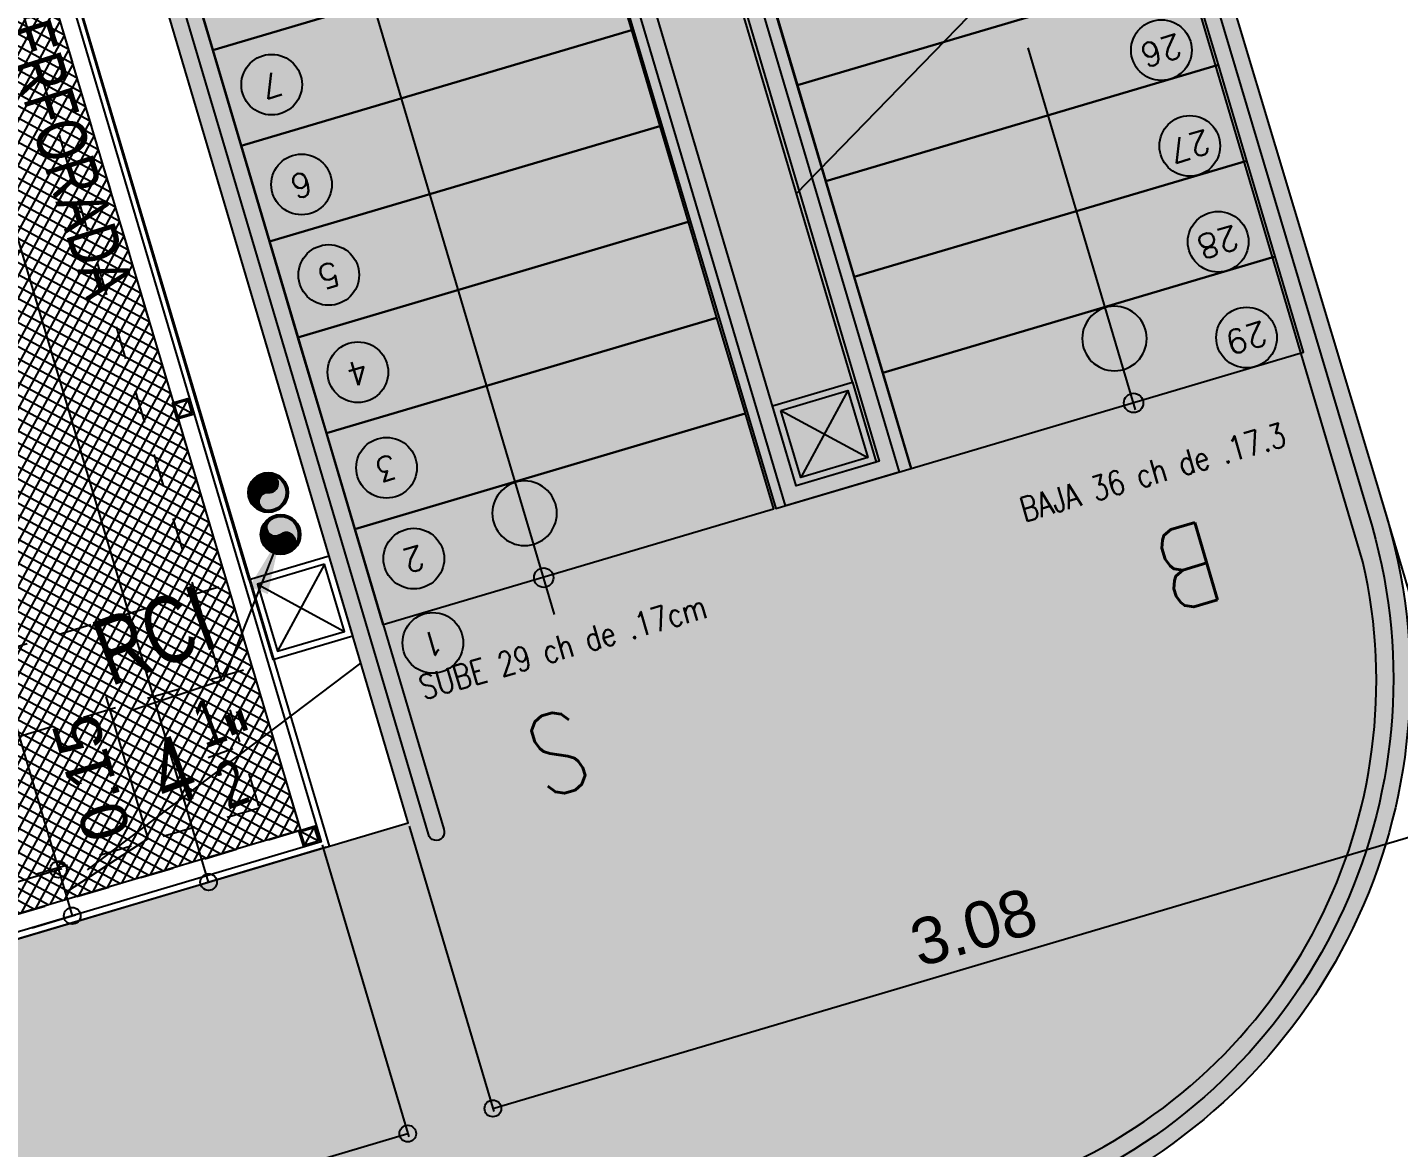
# Model space of a CAD drawing. Header units: millimetres. Extents: x 837111 to 838100, y 1172930 to 1173673.
# Drawn here: x 837870.512 to 837874.627, y 1173334.206 to 1173337.569 of the extents above; entities that cross this region are included whole.
import ezdxf
from ezdxf.enums import TextEntityAlignment as Align

# ---------------------------------------------------------------- set-up
doc = ezdxf.new("R2010")
doc.units = ezdxf.units.MM
doc.linetypes.add('HIDDEN2', pattern=[0.1875, 0.125, -0.0625])
for name, color, linetype in [('.', 255, 'Continuous'), ('1MURO', 5, 'Continuous'), ('A-Linea-1', 1, 'Continuous'), ('A-Linea-4', 4, 'Continuous'), ('DETALLES', 3, 'Continuous'), ('hatch ciruclación', 41, 'Continuous'), ('INT-MUEBLES', 251, 'Continuous'), ('INT_COTAS 100', 2, 'Continuous'), ('OLD-ANT-PLANTAS PROPUESTAS$0$A-BORDE DE LOSA PERFIL IPE', 2, 'Continuous'), ('OLD-ANT-PLANTAS PROPUESTAS$0$A-FONDO_253', 253, 'Continuous'), ('OLD-ANT-PLANTAS PROPUESTAS$0$KCIG-AP-DW-XR-PUNTOS FIJOS$0$A-ANOTAC-SIMBOLO', 9, 'Continuous'), ('OLD-ANT-PLANTAS PROPUESTAS$0$KCIG-AP-DW-XR-PUNTOS FIJOS$0$A-ESCALERA', 3, 'Continuous'), ('OLD-ANT-PLANTAS PROPUESTAS$0$KCIG-AP-DW-XR-PUNTOS FIJOS$0$A-PASAMANOS', 1, 'Continuous'), ('OLD-ANT-PLANTAS PROPUESTAS$0$KCIG-AP-DW-XR-VENTANERIA$0$A-A BORDILLO', 1, 'Continuous')]:
    doc.layers.add(name, color=color, linetype=linetype)
doc.styles.add('ARIAL', font='arial.ttf')
doc.styles.add('OLD-ANT-PLANTAS PROPUESTAS$0$KCIG-AP-DW-XR-PUNTOS FIJOS$0$jb', font='swisscl.ttf')
doc.styles.add('OLD-ANT-PLANTAS PROPUESTAS$0$KCIG-AP-DW-XR-PUNTOS FIJOS$0$ROMANS', font='romans')
doc.styles.add('OLD-ANT-PLANTAS PROPUESTAS$0$KCIG-AP-DW-XR-PUNTOS FIJOS$0$TEXT', font='romans.shx', dxfattribs={"width": 0.8})
doc.styles.get("Standard").update_dxf_attribs({"font": 'arial.ttf'})
doc.dimstyles.new('Cotas100', dxfattribs={"dimtxt": 0.14, "dimasz": 0.1, "dimexe": 0.01, "dimexo": 0.01, "dimgap": 0.04, "dimtad": 1, "dimzin": 1, "dimdsep": 46, "dimtxsty": 'ARIAL', "dimblk": 'SMALL', "dimcen": 0.3, "dimclrd": 2, "dimclre": 2, "dimclrt": 1, "dimazin": 2, "dimtfac": 1, "dimtofl": 0, "dimtmove": 0, "dimatfit": 3, "dimldrblk": 'OBLIQUE', "dimfxl": 1, "dimtolj": 1, "dimlwd": -1, "dimlwe": -1, "dimarcsym": 0})
doc.dimstyles.get("Standard").update_dxf_attribs({"dimtxt": 0.18, "dimasz": 0.18, "dimexe": 0.18, "dimexo": 0.0625, "dimgap": 0.09, "dimtad": 0, "dimtih": 1, "dimtoh": 1, "dimdec": 4, "dimzin": 0, "dimdsep": 46, "dimtxsty": 'Standard', "dimcen": 0.09, "dimadec": 0, "dimazin": 0, "dimtfac": 1, "dimtdec": 4, "dimtofl": 0, "dimtmove": 0, "dimatfit": 3, "dimfxl": 1, "dimtolj": 1, "dimtzin": 0, "dimarcsym": 0})
pattern_1 = [(46.37299046637481, (-3.452316163573414, -24.77665792603511), (-0.001938762513749912, 0.001848002126023638), [])]

# ---------------------------------------------------------------- blocks, each defined once
blk = doc.blocks.new('OLD-ANT-PLANTAS PROPUESTAS$0$KCIG-AP-DW-XR-PUNTOS FIJOS$0$NUM-ESCALERA')
blk.add_circle((0, 0), 0.1265625)
at = {"style": 'OLD-ANT-PLANTAS PROPUESTAS$0$KCIG-AP-DW-XR-PUNTOS FIJOS$0$ROMANS'}
blk.add_attdef('NO', text='', height=0.1, rotation=359.9999999999984, dxfattribs=at).set_placement((-0.0008782472637847, -0.00233610982729), align=Align.MIDDLE)
blk = doc.blocks.new('*U675')
blk.add_circle((-0.1611676097918809, -4.465499484503932), 0.8)
at = {"style": 'OLD-ANT-PLANTAS PROPUESTAS$0$KCIG-AP-DW-XR-PUNTOS FIJOS$0$TEXT', "width": 0.8}
for tag, p in [('@', (-0.0127475973665375, 1.745678303350875)), ('ESCALERA', (-0.0568738768712176, -1.471571780943008))]:
    blk.add_attdef(tag, text='', height=1.999999999999999, rotation=177.9329932837739, dxfattribs=at).set_placement(p, align=Align.MIDDLE_CENTER)
blk = doc.blocks.new('*U676')
blk.add_circle((-4.316149674064662, -1.156508813465089), 0.8)
at = {"style": 'OLD-ANT-PLANTAS PROPUESTAS$0$KCIG-AP-DW-XR-PUNTOS FIJOS$0$TEXT', "width": 0.8}
for tag, p in [('ESCALERA', (-1.423458871649176, -0.377522164993516)), ('@', (1.665061140807801, 0.5245251542113429))]:
    blk.add_attdef(tag, text='', height=1.999999999999999, rotation=104.9999999242949, dxfattribs=at).set_placement(p, align=Align.MIDDLE_CENTER)
blk = doc.blocks.new('*U85')
blk.add_lwpolyline([(0, -2.599876691268184), (0, 1), (0.1966895653345091, 1.091272574015917), (-0.1966895653345091, 1.091272574015917), (0, 1.182545148031833), (0, 2.421180562916075)])
blk = doc.blocks.new('_Small')
at = {"color": 0, "linetype": 'ByBlock', "lineweight": -2}
blk.add_circle((0, 0), 0.25, dxfattribs=at)
blk = doc.blocks.new('*D575')
at = {"layer": 'Defpoints', "color": 0, "transparency": 16777216}
for p in [(-0.9699551360681653, -0.662142897490412), (-0.9846201287582519, -0.810700778500177, 8.820422622646684e-05), (-0.8564508418033787, -0.8553942971648896)]:
    blk.add_point(p, dxfattribs=at)
at = {"layer": 'INT_COTAS 100', "color": 2, "transparency": 16777216}
for p, q in [((-0.5358859163189299, -0.7999702253664285), (-0.3894606880140775, -0.3800610827270292)), ((-0.9605127517519805, -0.665435522343848), (-0.7992315843213309, -0.7216753832191471)), ((-0.8086739686375157, -0.7183827583657111), (-0.8564508418033787, -0.8553942971648897)), ((-0.975177744442067, -0.8139934033536133), (-0.8470084574871939, -0.8586869220183257)), ((-0.8325624052204472, -0.7868885277653004), (-0.5358859163189299, -0.7999702253664285))]:
    blk.add_line(p, q, dxfattribs=at)
for p, xscale, yscale, zscale, rotation in [((-0.8086739686375157, -0.7183827583657111), 0.1, 0.1, 0.1, 70.77598252318892), ((-0.8564508418033787, -0.8553942971648897), 0.09999999999999999, 0.09999999999999999, 0.09999999999999999, 250.775982523189)]:
    blk.add_blockref('_Small', p, dxfattribs=dict(at, xscale=xscale, yscale=yscale, zscale=zscale, rotation=rotation))
at = {"layer": 'INT_COTAS 100', "color": 1, "transparency": 16777216, "insert": (-0.5679372086326768, -0.5533094003088666), "char_height": 0.14, "attachment_point": 5, "rotation": 70.77598252318892, "style": 'ARIAL'}
blk.add_mtext('\\A1;0.15', dxfattribs=at)
blk = doc.blocks.new('_Oblique')
at = {"color": 0, "linetype": 'ByBlock', "lineweight": -2}
blk.add_line((-0.5, -0.5), (0.5, 0.5), dxfattribs=at)
blk = doc.blocks.new('*D578')
at = {"layer": 'Defpoints', "color": 0, "transparency": 16777216}
for p in [(-0.228944313712418, 1.461194257426542), (-0.6250219121575356, 0.3253473942168058), (-0.4642654569777523, 0.2692905041400095)]:
    blk.add_point(p, dxfattribs=at)
at = {"layer": 'INT_COTAS 100', "color": 2, "transparency": 16777216}
for p, q in [((-0.2195019293962332, 1.457901632573105), (-0.05874540736895267, 1.401844719186124)), ((-0.06818779168513761, 1.40513734403956), (-0.4642654569777522, 0.2692905041400095)), ((-0.6155795278413506, 0.3220547693633696), (-0.4548230726615673, 0.2659978792865734))]:
    blk.add_line(p, q, dxfattribs=at)
for p, xscale, yscale, zscale, rotation in [((-0.06818779168513761, 1.40513734403956), 0.1, 0.1, 0.1, 70.77598252318892), ((-0.4642654569777522, 0.2692905041400095), 0.09999999999999999, 0.09999999999999999, 0.09999999999999999, 250.775982523189)]:
    blk.add_blockref('_Small', p, dxfattribs=dict(at, xscale=xscale, yscale=yscale, zscale=zscale, rotation=rotation))
at = {"layer": 'INT_COTAS 100', "color": 1, "transparency": 16777216, "insert": (-0.3714905307976184, 0.873920177827647), "char_height": 0.14, "attachment_point": 5, "rotation": 70.77598252318892, "style": 'ARIAL'}
blk.add_mtext('\\A1;1.20', dxfattribs=at)
blk = doc.blocks.new('*D579')
at = {"layer": 'Defpoints', "color": 0, "transparency": 16777216}
for p in [(-0.6250219121575356, 0.3253473942168058), (-0.9699551360681653, -0.662142897490412), (-0.808673968617478, -0.7183827583726985)]:
    blk.add_point(p, dxfattribs=at)
at = {"layer": 'INT_COTAS 100', "color": 2, "transparency": 16777216}
for p, q in [((-0.6155795278413506, 0.3220547693633696), (-0.4548230724202075, 0.2659978792024096)), ((-0.4642654567363924, 0.2692905040558456), (-0.808673968617478, -0.7183827583726985)), ((-0.9605127517519805, -0.665435522343848), (-0.799231584301293, -0.7216753832261346))]:
    blk.add_line(p, q, dxfattribs=at)
for p, xscale, yscale, zscale, rotation in [((-0.4642654567363924, 0.2692905040558456), 0.1, 0.1, 0.1, 70.77598252318892), ((-0.808673968617478, -0.7183827583726985), 0.09999999999999999, 0.09999999999999999, 0.09999999999999999, 250.775982523189)]:
    blk.add_blockref('_Small', p, dxfattribs=dict(at, xscale=xscale, yscale=yscale, zscale=zscale, rotation=rotation))
at = {"layer": 'INT_COTAS 100', "color": 1, "transparency": 16777216, "insert": (-0.7417336191431084, -0.1878398734205641), "char_height": 0.14, "attachment_point": 5, "rotation": 70.77598252318892, "style": 'ARIAL'}
blk.add_mtext('\\A1;1.05', dxfattribs=at)
blk = doc.blocks.new('*D581')
at = {"layer": 'Defpoints', "color": 0, "transparency": 16777216}
for p in [(-2.889609417645261, -0.09171290777157992, 5.035571787776095e-06), (-0.1201980886980891, -1.111321149219293, 8.820422622646684e-05), (-0.4211063749014641, -1.974247175939806)]:
    blk.add_point(p, dxfattribs=at)
at = {"layer": 'INT_COTAS 100', "color": 2, "transparency": 16777216}
for p, q in [((-2.892902042498697, -0.1011552920877649), (-3.210566506347786, -1.012133640601323)), ((-3.207273881494349, -1.002691256285139), (-0.4211063749014641, -1.974247175939806)), ((-0.1234907135515252, -1.120763533535478), (-0.4243989997549001, -1.983689560255991))]:
    blk.add_line(p, q, dxfattribs=at)
at = {"layer": 'INT_COTAS 100', "color": 2, "transparency": 16777216, "xscale": 0.1, "yscale": 0.1, "zscale": 0.1}
for p, rotation in [((-3.207273881494349, -1.002691256285139), 160.7759825231889), ((-0.4211063749014641, -1.974247175939806), 340.7759825231889)]:
    blk.add_blockref('_Small', p, dxfattribs=dict(at, rotation=rotation))
at = {"layer": 'INT_COTAS 100', "color": 1, "transparency": 16777216, "insert": (-1.777483874460045, -1.383205309646299), "char_height": 0.14, "attachment_point": 5, "rotation": 340.77598252318893, "style": 'ARIAL'}
blk.add_mtext('\\A1;2.95', dxfattribs=at)
blk = doc.blocks.new('*D582')
at = {"layer": 'Defpoints', "color": 0, "transparency": 16777216}
for p in [(0.1247257189825177, -1.217716226237826), (3.070816589519382, -2.10954072891036), (2.734308615318183, -3.074557321843096)]:
    blk.add_point(p, dxfattribs=at)
at = {"layer": 'INT_COTAS 100', "color": 2, "transparency": 16777216}
for p, q in [((0.1214330941290816, -1.227158610554011), (-0.172948302652133, -2.071367230628891)), ((-0.169655677798697, -2.061924846312706), (2.734308615318183, -3.074557321843096)), ((3.067523964665946, -2.118983113226546), (2.731015990464747, -3.083999706159281))]:
    blk.add_line(p, q, dxfattribs=at)
at = {"layer": 'INT_COTAS 100', "color": 2, "transparency": 16777216, "xscale": 0.1, "yscale": 0.1, "zscale": 0.1}
for p, rotation in [((-0.169655677798697, -2.061924846312706), 160.7759825231889), ((2.734308615318183, -3.074557321843096), 340.7759825231889)]:
    blk.add_blockref('_Small', p, dxfattribs=dict(at, rotation=rotation))
at = {"layer": 'INT_COTAS 100', "color": 1, "transparency": 16777216, "insert": (1.319048444444382, -2.462932091192755), "char_height": 0.14, "attachment_point": 5, "rotation": 340.77598252318893, "style": 'ARIAL'}
blk.add_mtext('\\A1;3.08', dxfattribs=at)
blk = doc.blocks.new('*D542')
at = {"layer": 'Defpoints', "color": 0, "transparency": 16777216}
for p in [(1.328495684277981, 4.131275566020727), (1.685694332467393, 4.006717921758537, 8.820422622646684e-05), (-0.1078811977058649, -1.136782751767896, 8.820422622646684e-05)]:
    blk.add_point(p, dxfattribs=at)
at = {"layer": 'INT_COTAS 100', "color": 2, "transparency": 16777216}
for p, q in [((-0.4650787784637077, -1.012225479726493), (1.328495684277981, 4.131275566020726)), ((1.676251948151207, 4.010010546611973), (1.319053299961796, 4.134568190874162)), ((-0.1173235820220499, -1.13349012691446), (-0.4745211627798925, -1.008932854873057))]:
    blk.add_line(p, q, dxfattribs=at)
at = {"layer": 'INT_COTAS 100', "color": 2, "transparency": 16777216, "xscale": 0.1, "yscale": 0.1, "zscale": 0.1}
for p, rotation in [((1.328495684277981, 4.131275566020726), 70.77598252318892), ((-0.4650787784637077, -1.012225479726493), 250.775982523189)]:
    blk.add_blockref('_Small', p, dxfattribs=dict(at, rotation=rotation))
at = {"layer": 'INT_COTAS 100', "color": 1, "transparency": 16777216, "insert": (0.3267150649547964, 1.596136965204321), "char_height": 0.14, "attachment_point": 5, "rotation": 70.77598252318892, "style": 'ARIAL'}
blk.add_mtext('\\A1;5.45', dxfattribs=at)
blk = doc.blocks.new('escalera emergencia p1')
at = {"layer": '.'}
h = blk.add_hatch(color=256, dxfattribs=at)
h.dxf.hatch_style = 1
edge = h.paths.add_edge_path()
edge.add_line((0.1540210538078099, -1.280808035924565), (1.83357789104201, 3.535768091870063))
edge.add_arc((3.239156493917108, 3.057414920651354), 1.48474676796525, -19.151111843441186, 161.2052902477963, ccw=False)
edge.add_line((4.64173237932846, 2.570327813271433), (2.992200512078492, -2.184146730873024))
edge.add_arc((1.420054065762088, -1.616545943950769), 1.671470939783262, -102.85142786117638, -19.851385333506528, ccw=False)
edge.add_line((1.048279334791005, -3.246146708668675), (-2.844993552096653, -2.480745400257983))
edge.add_line((-2.844993552193046, -2.480745400243904), (-2.842668274754172, -2.430675694812371))
edge.add_line((-2.842668274883181, -2.430675694835372), (1.075170500160937, -3.195487810505555))
edge.add_arc((1.429512333124876, -1.630206674628425), 1.604887276073889, 257.2446072604753, 337.1126199083404)
edge.add_line((2.90804858552292, -2.254381105303764), (4.596011356012295, 2.586270980832799))
edge.add_arc((3.239231000654399, 3.057633840246126), 1.436327218001432, -19.1578812551001, 161.2289846699974)
edge.add_line((1.879298916086555, 3.519824929244351), (0.2001681679782179, -1.295528926060333))
edge.add_arc((0.176571364980191, -1.289808755274862), 0.02428022805488859, -201.75889304209204, -13.62638406697829, ccw=False)
h = blk.add_hatch(color=255, dxfattribs=at)
h.dxf.hatch_style = 1
h.paths.add_polyline_path([(1.661041936604306, -1.075889139843639), (2.913275058148429, 2.515199002285954), (3.158193949377164, 2.429794449766632), (1.905960829462856, -1.161293692246545)])
h = blk.add_hatch(color=256, dxfattribs=at)
h.dxf.hatch_style = 1
h.paths.add_polyline_path([(0.4115764952730387, -0.2022510599344969, 1), (0.3141614540945739, -0.1321774574462324, 1)])
h.paths.add_polyline_path([(0.4075175351463258, -0.1993313265265897, 1), (0.3182204142212868, -0.1350971908541396, 1)], flags=16)
h = blk.add_hatch(color=256, dxfattribs=at)
h.dxf.hatch_style = 1
h.paths.add_polyline_path([(0.3682930460199714, -0.3263765547890216, 1), (0.2708780048415065, -0.2563029522425495, 1)])
h.paths.add_polyline_path([(0.3642340858932585, -0.3234568213229068, 1), (0.2749369647353888, -0.2592226857086644, 1)], flags=16)
h = blk.add_hatch()
h.set_pattern_fill('ANSI37', color=251, scale=0.01, angle=-35.7286130891574)
h.set_pattern_definition([(115.7759706337468, (-0.5261129699647427, -0.4505466216942295), (-0.02859091387684674, -0.01380659783171555), []), (205.7759706337468, (-0.5261129699647427, -0.4505466216942295), (0.01380659783171555, -0.02859091387684674), [])])
edge = h.paths.add_edge_path()
edge.add_line((-1.137331397272646, 4.916053541179281), (1.59192409355422, 3.964342693608447))
edge.add_line((1.591924093663692, 3.964342693623621), (-0.1506875156337362, -1.046796885329677))
edge.add_line((-0.1506875157356262, -1.046796885319054), (-2.88960941803629, -0.09171290757663564))
edge.add_arc((11.5442059780471, -2.594876657938585), 14.64926126608835, 160.4532993467041, 170.1614169072793, ccw=False)
edge.add_arc((-19.14698579604737, 11.12267856870312), 19.04914291510596, -27.56906836479267, -19.01536772105462)
at = {"layer": 'DETALLES'}
h = blk.add_hatch(color=255, dxfattribs=at)
h.dxf.hatch_style = 1
edge = h.paths.add_edge_path()
edge.add_arc((0.3634045766666532, -0.1676337704993784), 0.05356831878082026, -35.7286130891574, 324.2713869108426)
h = blk.add_hatch(dxfattribs=at)
h.set_pattern_fill('ANSI31', color=256, scale=0.000843595571351548, angle=-358.6270095336251)
h.set_pattern_definition(pattern_1)
edge = h.paths.add_edge_path()
edge.add_arc((0.3462522183544934, -0.1882052987930365), 0.02678415899545066, 50.17895175823217, 230.1789517937768)
edge.add_arc((0.3634045773651451, -0.1676337706740014), 0.05356831850522368, 50.17895103081412, 230.1789510485865, ccw=False)
edge.add_arc((0.3805569359101355, -0.1470622423803434), 0.02678415927753605, -129.82104969660378, 50.17895030339611, ccw=False)
h = blk.add_hatch(color=255, dxfattribs=at)
h.dxf.hatch_style = 1
edge = h.paths.add_edge_path()
edge.add_arc((0.3202658486552536, -0.2913442436838523), 0.05356831878082026, -35.7286130891574, 324.2713869108426)
h = blk.add_hatch(dxfattribs=at)
h.set_pattern_fill('ANSI31', color=256, scale=0.000843595571351548, angle=-358.6270095336251)
h.set_pattern_definition(pattern_1)
edge = h.paths.add_edge_path()
edge.add_arc((0.3196240761317313, -0.264567774371244), 0.02678415916453705, 91.37298962874848, 271.3729898273681, ccw=False)
edge.add_arc((0.3202658491209149, -0.2913442438584752), 0.05356831835405178, 91.3729902755209, 271.3729901252973)
edge.add_arc((0.3209076216444373, -0.3181207133457065), 0.02678415918951475, 271.3729907236736, 451.3729906218462)
at = {"layer": 'hatch ciruclación', "true_color": 0xfeeab9}
h = blk.add_hatch(color=254, dxfattribs=at)
h.dxf.hatch_style = 1
edge = h.paths.add_edge_path()
edge.add_line((-2.90187830850482, -0.163199333299417), (0.12472571911935, -1.217716226320763))
edge.add_line((0.1247257192153484, -1.217716226296034), (1.787858994949199, 3.551710530692004))
edge.add_arc((3.242405761266127, 3.054001158860046), 1.537342159166267, -19.07334312992458, 161.1103416400305, ccw=False)
edge.add_line((4.69534944719635, 2.551631215377711), (3.936172179164913, 0.3999098926012059))
edge.add_line((3.936172179179266, 0.3999098925851285), (3.0394124358236, -2.200609850033448))
edge.add_arc((1.419509124010801, -1.616084409877658), 1.722137256225804, -103.15125475152712, -19.841456841423508, ccw=False)
edge.add_line((1.027684149332345, -3.293054868467152), (-3.107527087446799, -2.460851335759267))
edge.add_arc((11.66454701544717, -2.624980164866429), 14.77298587211189, 170.40744016354, 179.3634270851193, ccw=False)
at = {"color": 252}
blk.add_line((0.1638386875856668, -0.3462889547226951), (1.284478924004361, 2.867420981172472), dxfattribs=at)
at = {"color": 255}
blk.add_line((1.979416875401512, -0.9221445497823879), (3.100053423317149, 2.291566672560293), dxfattribs=at)
at = {"color": 2, "linetype": 'HIDDEN2', "ltscale": 0.005}
for p, q in [((-2.471972816856578, 0.5790364113636315, 8.820422622646684e-05), (0.149945352692157, -0.3354568282957189, 8.820422622646684e-05)), ((-2.558198136510327, 0.3317642202600837, 8.820422622646684e-05), (0.0643942286260426, -0.5807955975178629, 8.820422622646684e-05))]:
    blk.add_line(p, q, dxfattribs=at)
at = {"color": 3, "elevation": 8.820422622646684e-05}
blk.add_lwpolyline([(-1.430436895228922, -0.6766114485799335), (-0.1078811977058649, -1.136782751767896), (1.68218624801375, 4.007941215764731), (-1.100826777750626, 4.97839777515037), (-1.107412031153217, 4.959513007721398), (1.656729103066027, 3.995637212181464), (-0.1201980884652585, -1.111321149277501), (-1.423864547163248, -0.65772218600614)], close=True, dxfattribs=at)
at = {"color": 251, "elevation": 8.820422622646684e-05}
blk.add_lwpolyline([(-1.137331397272646, 4.916053541179281), (1.591924093663692, 3.964342693623621), (-0.1506875157356262, -1.046796885319054), (-2.889609417878091, -0.09171290759695694, -0.04238500797604346), (-2.260805157246068, 2.30640105297789, 0.03733989930584632), (-1.137331397272646, 4.916053541179281)], format="xyb", close=True, dxfattribs=at)
at = {"color": 2, "linetype": 'HIDDEN2', "ltscale": 0.001, "elevation": 8.820422622646684e-05}
blk.add_lwpolyline([(-1.137331397272646, 4.916053541179281), (1.593086240347475, 3.964877203514334), (-0.1509903152473271, -1.047667143051513), (-2.784669192973524, -0.1313023781403899)], dxfattribs=at)
at = {"color": 2, "linetype": 'HIDDEN2', "ltscale": 0.005, "elevation": 8.820422622646684e-05}
blk.add_lwpolyline([(-1.170228681992739, 4.821619603200816), (1.465790434274822, 3.90332821267657), (-0.2125747685786337, -0.9203591307159513), (-2.872479411845594, 0.005130652348998732)], dxfattribs=at)
at = {"layer": '1MURO'}
for centre, radius in [((0.3628689746838063, -0.1672142586903647, 5.035571787776095e-06), 0.06000000000000001), ((0.3628689746838063, -0.1672142586903647, 5.035571787776095e-06), 0.05500000000000001), ((0.3195855254307389, -0.2913397535448894, 5.035571787776095e-06), 0.06000000000000001), ((0.3195855254307389, -0.2913397535448894, 5.035571787776095e-06), 0.05500000000000001)]:
    blk.add_circle(centre, radius, dxfattribs=at)
at = {"layer": 'A-Linea-4'}
for p, q in [((0.3156403708271682, 0.1592863715486601, 8.820422622646684e-05), (0.2893530793953687, 0.2137226294726133, 8.820422622646684e-05)), ((0.2752785962074995, 0.1733608549111523, 8.820422622646684e-05), (0.3297148537822068, 0.1996481461683288, 8.820422622646684e-05)), ((0.1761382257100195, -0.3717589640873484), (0.3052833743859082, -0.6391940602916293)), ((0.3744283483829349, -0.4409039382007904), (0.1069932517129928, -0.5700490861781873)), ((1.75565667799674, -0.8652993713621981), (1.884802133776248, -1.132734318554867)), ((1.953946880297735, -0.9344441171269864), (1.686511932173744, -1.063589572499041)), ((-0.166545778978616, -1.090848037507385, 8.820422622646684e-05), (-0.1121095211710781, -1.064560746133793, 8.820422622646684e-05)), ((-0.1261840043589473, -1.104922520753462, 8.820422622646684e-05), (-0.1524712960235775, -1.050486262829509, 8.820422622646684e-05))]:
    blk.add_line(p, q, dxfattribs=at)
at = {"layer": 'A-Linea-4', "elevation": 8.820422622646684e-05}
for points in [[(0.3181439223699272, 0.15410196618177), (0.270094190724194, 0.1708573030191474), (0.2868495276197791, 0.2189070348395035), (0.3348992594983429, 0.2021516977110878)], [(0.3156403708271682, 0.1592863715486601), (0.2752785962074995, 0.1733608549111523), (0.2893530793953687, 0.2137226294726133), (0.3297148537822068, 0.1996481461683288)], [(-0.1236804525833577, -1.11010692617856), (-0.1717301846947521, -1.093351589166559), (-0.1549748475663364, -1.045301857346203), (-0.1069251156877726, -1.062057194765657)], [(-0.1261840043589473, -1.104922520753462), (-0.166545778978616, -1.090848037507385), (-0.1524712960235775, -1.050486262829509), (-0.1121095211710781, -1.064560746133793)]]:
    blk.add_lwpolyline(points, close=True, dxfattribs=at)
at = {"layer": 'A-Linea-4'}
for points in [[(0.3998983572237194, -0.428604400367476), (0.1638386875856668, -0.3462889547226951), (0.08152324240654707, -0.582348624477163), (0.3175829120445997, -0.664664069598075)], [(0.3744283483829349, -0.4409039382007904), (0.1761382257100195, -0.3717589640873484), (0.1069932517129928, -0.5700490861781873), (0.3052833743859082, -0.6391940602916293)], [(1.743357111001387, -0.8398293757345527), (1.979416875401512, -0.9221445497823879), (1.897101701004431, -1.158204313600436), (1.661041936604306, -1.075889139843639)], [(1.75565667799674, -0.8652993713621981), (1.953946880297735, -0.9344441171269864), (1.884802133776248, -1.132734318554867), (1.686511932173744, -1.063589572499041)]]:
    blk.add_lwpolyline(points, close=True, dxfattribs=at)
at = {"layer": 'DETALLES', "elevation": 5.035571787776095e-06}
for points in [[(0.3634045766666532, -0.1676337704993784, 0.9999999999999999), (0.3290998600423336, -0.2087768272613175, -0.9999999999999999), (0.3977092946879566, -0.1264907142613083, -0.9999999999999999)], [(0.3634045766666532, -0.1676337704993784, 0.9999999999999999), (0.3977092946879566, -0.1264907142613083, -0.9999999999999999), (0.3290998600423336, -0.2087768272613175, -0.9999999999999999)], [(0.3202658486552536, -0.2913442436838523, -0.9999999999999999), (0.3189823036082089, -0.2377913051750511, 0.9999999999999999), (0.321549394633621, -0.3448971827165224, 0.9999999999999999)], [(0.3202658486552536, -0.2913442436838523, -0.9999999999999999), (0.321549394633621, -0.3448971827165224, 0.9999999999999999), (0.3189823036082089, -0.2377913051750511, 0.9999999999999999)]]:
    blk.add_lwpolyline(points, format="xyb", close=True, dxfattribs=at)
at = {"layer": 'DETALLES'}
for centre in [(0.3634045766666532, -0.1676337704993784, 5.035571787776095e-06), (0.3202658486552536, -0.2913442436838523, 5.035571787776095e-06)]:
    blk.add_circle(centre, 0.05356831878082026, dxfattribs=at)
at = {"layer": 'INT-MUEBLES'}
for q in [(0.2893570598680526, -0.745597044704482), (0.1353889587335289, -0.74928741552867)]:
    blk.add_line((-0.7381813933607191, -0.7702255098265596), q, dxfattribs=at)
at = {"layer": 'OLD-ANT-PLANTAS PROPUESTAS$0$KCIG-AP-DW-XR-PUNTOS FIJOS$0$A-ANOTAC-SIMBOLO'}
for p, q in [((0.8465459158178419, -0.9667901464854367), (2.231987544801086, 3.006305811810307)), ((2.620854043168947, -1.485166713537183), (2.993954747216776, -0.4152074069716036))]:
    blk.add_line(p, q, dxfattribs=at)
at = {"layer": 'OLD-ANT-PLANTAS PROPUESTAS$0$KCIG-AP-DW-XR-PUNTOS FIJOS$0$A-ESCALERA'}
for points in [[(2.851648539071903, 2.587969946675003), (1.570802894420922, -1.095702665683348), (1.97086116601713, -1.235207064950373), (3.251706813229248, 2.448465547815431)], [(2.255705764051527, 0.8894798479159363), (2.156927230069414, 0.6062082445714623), (1.003549150656909, 1.008399174374063), (1.102327684639022, 1.291670778009575)], [(2.156927230069414, 0.6062082445714623), (2.058148694923148, 0.3229366417508572), (0.9047706159763038, 0.7251275715534575), (1.003549150656909, 1.008399174374063)], [(2.058147898642346, 0.3229369193431921), (1.959369364427403, 0.03966531634796411), (0.8059912850148976, 0.4418562468490563), (0.9047698199283332, 0.7251278499606997)], [(1.959369205171242, 0.03966537152882665), (1.860590670956299, -0.2436062310589477), (0.7072125917766243, 0.1585846989764832), (0.8059911248274148, 0.4418563023791648)], [(2.464752794476226, 0.1811513142893091), (2.365974260726944, -0.1021202887059189), (3.525893784826621, -0.5065902971546166), (3.624672318575904, -0.2233186942175962)], [(1.860590511234477, -0.2436061753542162), (1.761811977019534, -0.5268777783494443), (0.6084338978398591, -0.1246868482558057), (0.7072124318219721, 0.1585847547394224)], [(2.365974419517443, -0.1021203447598964), (2.267195885069668, -0.3853919473476708), (3.427115409635007, -0.7898619553889148), (3.52589394361712, -0.5065903528593481)], [(1.761811817297712, -0.5268777228193358), (1.663033282617107, -0.8101493259891868), (0.5096552034374326, -0.4079583957209252), (0.6084337383508682, -0.1246867930167355)], [(1.663033123360947, -0.8101492708083242), (1.564254589844495, -1.093420873978175), (0.41087651043199, -0.6912299435352907), (0.509655045112595, -0.407958340656478)], [(2.26719604479149, -0.3853920031688176), (2.168417510343716, -0.6686636059894226), (3.328337035141885, -1.073133614147082), (3.427115568658337, -0.789862011151854)], [(2.168417670531198, -0.6686636620434001), (2.069639135384932, -0.9519352650386281), (3.229558659950271, -1.356405272672419), (3.328337194165215, -1.073133670026436)], [(2.069639294175431, -0.9519353203941137), (1.970860760193318, -1.23520692368038), (3.130780284525827, -1.639676931372378), (3.229558818973601, -1.356405328668188)]]:
    blk.add_lwpolyline(points, close=True, dxfattribs=at)
at = {"layer": 'OLD-ANT-PLANTAS PROPUESTAS$0$KCIG-AP-DW-XR-PUNTOS FIJOS$0$A-PASAMANOS'}
for points in [[(-2.90187830850482, -0.163199333299417), (0.1247257192153484, -1.217716226296034), (1.787858994910493, 3.551710530649871, -1.00160423817592), (4.69534944719635, 2.551631215377711), (3.936172179179266, 0.3999098925851285), (3.039412435842678, -2.200609849998727, -0.3804126794099625), (1.027684149332345, -3.293054868467152), (-3.107527087442577, -2.460851335723419), (-3.107527087442577, -2.460851335723419, -0.03909776871385343)], [(0.1540210538078099, -1.280808035924565), (1.833577890880406, 3.535768091969658, -1.003115041718341), (4.64173237932846, 2.570327813271433), (2.992200512439013, -2.18414673092775, -0.3788663209172408), (1.048279334791005, -3.246146708668675), (-2.844993552193046, -2.480745400243904), (-2.842668274883181, -2.430675694835372), (1.075170500203967, -3.195487810473423, 0.3633181749707301), (2.90804858552292, -2.254381105303764), (4.596011355752125, 2.586270980769768, 1.00338175383406), (1.879298916086555, 3.519824929244351), (0.2001681681722403, -1.295528926071711, -1.07361255099553)]]:
    blk.add_lwpolyline(points, format="xyb", close=True, dxfattribs=at)
blk.add_lwpolyline([(1.599377736682072, -1.105667005525902), (2.883497203467414, 2.576863179856446), (3.219858149299398, 2.459572315216064), (1.935738684376702, -1.222957870399114)], close=True, dxfattribs=at)
at = {"layer": 'OLD-ANT-PLANTAS PROPUESTAS$0$KCIG-AP-DW-XR-PUNTOS FIJOS$0$A-PASAMANOS', "color": 250}
blk.add_lwpolyline([(1.661041936604306, -1.075889139843639), (2.913275058148429, 2.515199002285954), (3.158193949377164, 2.429794449766632), (1.905960829462856, -1.161293692246545)], close=True, dxfattribs=at)
at = {"layer": 'OLD-ANT-PLANTAS PROPUESTAS$0$KCIG-AP-DW-XR-PUNTOS FIJOS$0$A-ANOTAC-SIMBOLO', "xscale": -0.3026314665311877, "yscale": 0.3026314665311878, "zscale": 0.3026314665311879, "rotation": 280.1338089556034}
blk.add_blockref('*U85', (2.947454829467461, -0.2258356445236132), dxfattribs=at)
at = {"layer": 'OLD-ANT-PLANTAS PROPUESTAS$0$KCIG-AP-DW-XR-PUNTOS FIJOS$0$A-ANOTAC-SIMBOLO', "ltscale": 0.07}
ref = blk.add_blockref('*U675', (0.79152922029607, -1.183819599449635), dxfattribs=dict(at, xscale=-0.121052586612476, yscale=0.121052586612476, zscale=0.121052586612476, rotation=160.7760551639169))
ref.add_attrib('STAIR', 'S ', dxfattribs={"layer": '0', "height": 0.2421051732249511, "rotation": 160.776055234065, "style": 'OLD-ANT-PLANTAS PROPUESTAS$0$KCIG-AP-DW-XR-PUNTOS FIJOS$0$TEXT', "width": 0.8000000000072761}).set_placement((0.5503774906974286, -1.288526212680154), align=Align.MIDDLE_CENTER)
ref = blk.add_blockref('*U676', (0.8283175204414874, -1.009589222900104), dxfattribs=dict(at, xscale=0.0363157759837428, yscale=0.0363157759837428, zscale=0.0363157759837428, rotation=234.6744160989407))
ref.add_attrib('STAIR', 'SUBE 29 ch de .17cm', dxfattribs={"layer": '0', "height": 0.07263155196748519, "rotation": 340.4711377676002, "style": 'OLD-ANT-PLANTAS PROPUESTAS$0$KCIG-AP-DW-XR-PUNTOS FIJOS$0$TEXT', "width": 0.8000000000072756}).set_placement((0.8103111181408167, -1.059947983419988), align=Align.MIDDLE_CENTER)
ref = blk.add_blockref('*U675', (2.534643181134015, -1.791653036372736), dxfattribs=dict(at, xscale=-0.121052586612476, yscale=0.121052586612476, zscale=0.121052586612476, rotation=160.7760551639169))
ref.add_attrib('STAIR', 'B', dxfattribs={"layer": '0', "height": 0.2421051732249511, "rotation": 160.776055234065, "style": 'OLD-ANT-PLANTAS PROPUESTAS$0$KCIG-AP-DW-XR-PUNTOS FIJOS$0$TEXT', "width": 0.8000000000072761}).set_placement((2.47637553839013, -1.960132337990217), align=Align.MIDDLE_CENTER)
ref = blk.add_blockref('*U676', (2.571431502234191, -1.617422629671637), dxfattribs=dict(at, xscale=0.0363157759837428, yscale=0.0363157759837428, zscale=0.0363157759837428, rotation=234.6744160989407))
ref.add_attrib('STAIR', 'BAJA 36 ch de .17.3', dxfattribs={"layer": '0', "height": 0.07263155196748519, "rotation": 340.4711377676002, "style": 'OLD-ANT-PLANTAS PROPUESTAS$0$KCIG-AP-DW-XR-PUNTOS FIJOS$0$TEXT', "width": 0.8000000000072756}).set_placement((2.553425098769367, -1.667781391704921), align=Align.MIDDLE_CENTER)
at = {"layer": 'OLD-ANT-PLANTAS PROPUESTAS$0$KCIG-AP-DW-XR-PUNTOS FIJOS$0$A-ESCALERA', "linetype": 'ByBlock'}
ref = blk.add_blockref('OLD-ANT-PLANTAS PROPUESTAS$0$KCIG-AP-DW-XR-PUNTOS FIJOS$0$NUM-ESCALERA', (1.086410477058962, 0.8206784249632619), dxfattribs=dict(at, xscale=0.7193488037439143, yscale=0.7193488037439143, zscale=0.7193488037439143, rotation=341.0231568822066))
ref.add_attrib('NO', '7', dxfattribs={"layer": '0', "height": 0.07193488037439143, "rotation": 161.0231569531368, "style": 'OLD-ANT-PLANTAS PROPUESTAS$0$KCIG-AP-DW-XR-PUNTOS FIJOS$0$ROMANS'}).set_placement((1.085266579408199, 0.819294722052291), align=Align.MIDDLE)
ref = blk.add_blockref('OLD-ANT-PLANTAS PROPUESTAS$0$KCIG-AP-DW-XR-PUNTOS FIJOS$0$NUM-ESCALERA', (0.9842939313966781, 0.5250072689959779), dxfattribs=dict(at, xscale=0.7193488037439143, yscale=0.7193488037439143, zscale=0.7193488037439143, rotation=341.0231568822066))
ref.add_attrib('NO', '6', dxfattribs={"layer": '0', "height": 0.07193488037439143, "rotation": 161.0231569531368, "style": 'OLD-ANT-PLANTAS PROPUESTAS$0$KCIG-AP-DW-XR-PUNTOS FIJOS$0$ROMANS'}).set_placement((0.9831500337459147, 0.5236235661432147), align=Align.MIDDLE)
ref = blk.add_blockref('OLD-ANT-PLANTAS PROPUESTAS$0$KCIG-AP-DW-XR-PUNTOS FIJOS$0$NUM-ESCALERA', (0.891776853473857, 0.2568649324821308), dxfattribs=dict(at, xscale=0.7193488037439143, yscale=0.7193488037439143, zscale=0.7193488037439143, rotation=341.0231568822066))
ref.add_attrib('NO', '5', dxfattribs={"layer": '0', "height": 0.07193488037439143, "rotation": 161.0231569531368, "style": 'OLD-ANT-PLANTAS PROPUESTAS$0$KCIG-AP-DW-XR-PUNTOS FIJOS$0$ROMANS'}).set_placement((0.8906329565215856, 0.2554812310263515), align=Align.MIDDLE)
ref = blk.add_blockref('OLD-ANT-PLANTAS PROPUESTAS$0$KCIG-AP-DW-XR-PUNTOS FIJOS$0$NUM-ESCALERA', (0.7923492221161723, -0.03109510045032948), dxfattribs=dict(at, xscale=0.7193488037439143, yscale=0.7193488037439143, zscale=0.7193488037439143, rotation=341.0231568822066))
ref.add_attrib('NO', '4', dxfattribs={"layer": '0', "height": 0.07193488037439143, "rotation": 161.0231569531368, "style": 'OLD-ANT-PLANTAS PROPUESTAS$0$KCIG-AP-DW-XR-PUNTOS FIJOS$0$ROMANS'}).set_placement((0.7912053256295621, -0.03247880307026207), align=Align.MIDDLE)
ref = blk.add_blockref('OLD-ANT-PLANTAS PROPUESTAS$0$KCIG-AP-DW-XR-PUNTOS FIJOS$0$NUM-ESCALERA', (0.694635845022276, -0.3141390938544646), dxfattribs=dict(at, xscale=0.7193488037439143, yscale=0.7193488037439143, zscale=0.7193488037439143, rotation=341.0231568822066))
ref.add_attrib('NO', '3', dxfattribs={"layer": '0', "height": 0.07193488037439143, "rotation": 161.0231569531368, "style": 'OLD-ANT-PLANTAS PROPUESTAS$0$KCIG-AP-DW-XR-PUNTOS FIJOS$0$ROMANS'}).set_placement((0.6934919476043433, -0.3155227968818508), align=Align.MIDDLE)
ref = blk.add_blockref('OLD-ANT-PLANTAS PROPUESTAS$0$KCIG-AP-DW-XR-PUNTOS FIJOS$0$NUM-ESCALERA', (0.6017037064302713, -0.5834666937007569), dxfattribs=dict(at, xscale=0.7193488037439143, yscale=0.7193488037439143, zscale=0.7193488037439143, rotation=341.0231568822066))
ref.add_attrib('NO', '2', dxfattribs={"layer": '0', "height": 0.0719348803743914, "rotation": 161.0231569531368, "style": 'OLD-ANT-PLANTAS PROPUESTAS$0$KCIG-AP-DW-XR-PUNTOS FIJOS$0$ROMANS'}).set_placement((0.6005598090123385, -0.5848503963788971), align=Align.MIDDLE)
ref = blk.add_blockref('OLD-ANT-PLANTAS PROPUESTAS$0$KCIG-AP-DW-XR-PUNTOS FIJOS$0$NUM-ESCALERA', (3.314056271454319, -0.6540196193964221), dxfattribs=dict(at, xscale=0.7193488037439143, yscale=0.7193488037439143, zscale=0.7193488037439143, rotation=341.0231568822066))
ref.add_attrib('NO', '26', dxfattribs={"layer": '0', "height": 0.07193488037439143, "rotation": 161.0231569531368, "style": 'OLD-ANT-PLANTAS PROPUESTAS$0$KCIG-AP-DW-XR-PUNTOS FIJOS$0$ROMANS'}).set_placement((3.312912374036387, -0.65540332213277), align=Align.MIDDLE)
ref = blk.add_blockref('OLD-ANT-PLANTAS PROPUESTAS$0$KCIG-AP-DW-XR-PUNTOS FIJOS$0$NUM-ESCALERA', (0.5004620144609362, -0.8222511878120713), dxfattribs=dict(at, xscale=0.7193488037439153, yscale=0.7193488037439153, zscale=0.7193488037439153, rotation=340.7760551639168))
ref.add_attrib('NO', '1', dxfattribs={"layer": '0', "height": 0.0719348803743914, "rotation": 160.7760552246177, "style": 'OLD-ANT-PLANTAS PROPUESTAS$0$KCIG-AP-DW-XR-PUNTOS FIJOS$0$ROMANS'}).set_placement((0.4993121586740017, -0.8236299440613948), align=Align.MIDDLE)
ref = blk.add_blockref('OLD-ANT-PLANTAS PROPUESTAS$0$KCIG-AP-DW-XR-PUNTOS FIJOS$0$NUM-ESCALERA', (3.215277454582974, -0.9372911238460802), dxfattribs=dict(at, xscale=0.7193488037439143, yscale=0.7193488037439143, zscale=0.7193488037439143, rotation=341.0231568822066))
ref.add_attrib('NO', '27', dxfattribs={"layer": '0', "height": 0.07193488037439143, "rotation": 161.0231569531368, "style": 'OLD-ANT-PLANTAS PROPUESTAS$0$KCIG-AP-DW-XR-PUNTOS FIJOS$0$ROMANS'}).set_placement((3.214133556233719, -0.9386748273391277), align=Align.MIDDLE)
ref = blk.add_blockref('OLD-ANT-PLANTAS PROPUESTAS$0$KCIG-AP-DW-XR-PUNTOS FIJOS$0$NUM-ESCALERA', (3.116499521303922, -1.22056293656351), dxfattribs=dict(at, xscale=0.7193488037439143, yscale=0.7193488037439143, zscale=0.7193488037439143, rotation=341.0231568822066))
ref.add_attrib('NO', '28', dxfattribs={"layer": '0', "height": 0.07193488037439143, "rotation": 161.0231569531368, "style": 'OLD-ANT-PLANTAS PROPUESTAS$0$KCIG-AP-DW-XR-PUNTOS FIJOS$0$ROMANS'}).set_placement((3.115355623187497, -1.221946639590897), align=Align.MIDDLE)
ref = blk.add_blockref('OLD-ANT-PLANTAS PROPUESTAS$0$KCIG-AP-DW-XR-PUNTOS FIJOS$0$NUM-ESCALERA', (3.017721146577969, -1.503834595205262), dxfattribs=dict(at, xscale=0.7193488037439143, yscale=0.7193488037439143, zscale=0.7193488037439143, rotation=341.0231568822066))
ref.add_attrib('NO', '29', dxfattribs={"layer": '0', "height": 0.07193488037439143, "rotation": 161.0231569531368, "style": 'OLD-ANT-PLANTAS PROPUESTAS$0$KCIG-AP-DW-XR-PUNTOS FIJOS$0$ROMANS'}).set_placement((3.016577248228714, -1.505218298349064), align=Align.MIDDLE)
at = {"layer": 'A-Linea-1', "attachment_point": 3, "style": 'OLD-ANT-PLANTAS PROPUESTAS$0$KCIG-AP-DW-XR-PUNTOS FIJOS$0$jb'}
for s, insert, char_height, rotation in [('\\A1;FACHADA EN LAMINA PERFORADA', (0.3976614815182984, 0.5677212654845789, 5.035571787776095e-06), 0.15, 251.7367518346315), ('\\A1;RCI \\P4 {\\H0.7x;\\S1/2;}"', (0.03192305285483599, -0.2650150873232633, 5.035571787776095e-06), 0.1999999999999996, 344.5954783077211)]:
    blk.add_mtext(s, dxfattribs=dict(at, insert=insert, char_height=char_height, rotation=rotation))
at = {"layer": 'INT_COTAS 100'}
for base, p1, p2, angle, picture, middle in [((1.328495684277981, 4.131275566020727), (-0.1078811977058649, -1.136782751767896, 8.820422622646684e-05), (1.685694332467392, 4.006717921758536, 8.820422622646684e-05), 70.77598252792112, '*D542', (0.3267150649547964, 1.596136965204321)), ((-0.4642654569777523, 0.2692905041400095, 8.820422622646684e-05), (-0.2289443137124181, 1.461194257426541, 8.820422622646684e-05), (-0.6250219121575356, 0.3253473942168057, 8.820422622646684e-05), 70.77598252792112, '*D578', (-0.3714905307976184, 0.873920177827647, 8.820422622646684e-05)), ((-0.808673968617478, -0.7183827583726985, 8.820422622646684e-05), (-0.6250219121575356, 0.3253473942168057, 8.820422622646684e-05), (-0.9699551360681653, -0.662142897490412, 8.820422622646684e-05), 70.77598252792112, '*D579', (-0.7417336191431084, -0.1878398734205641, 8.820422622646684e-05)), ((-0.4211063749014641, -1.974247175939806), (-2.889609417645261, -0.09171290777157992, 5.035571787776095e-06), (-0.1201980886980891, -1.111321149219293, 8.820422622646684e-05), 340.7759825225759, '*D581', (-1.777483874460045, -1.383205309646299)), ((-0.8564508418033787, -0.8553942971648896, 8.820422622646684e-05), (-0.9699551360681653, -0.662142897490412, 8.820422622646684e-05), (-0.9846201287582517, -0.810700778500177, 0.0001764084524529337), 70.77598252792112, '*D575', (-0.6279793233713586, -0.7254944343638265, 8.820422622646684e-05)), ((2.734308615318183, -3.074557321843096), (0.1247257189825177, -1.217716226237826), (3.070816589519382, -2.10954072891036), 340.7759825225759, '*D582', (1.319048444444382, -2.462932091192755))]:
    dim = blk.add_linear_dim(base=base, p1=p1, p2=p2, angle=angle, dimstyle='Cotas100', override={"dimtmove": 1}, dxfattribs=at)
    dim.commit()
    dim.dimension.update_dxf_attribs({"geometry": picture, "text_midpoint": middle})
at = {"layer": 'A-Linea-1'}
blk.add_leader([(0.3194105192087591, -0.2922250328119844, 5.035571787776095e-06), (-0.07602282939478755, -0.5452219037688337, 5.035571787776095e-06), (-0.3456066991202533, -0.4608958516619168, 5.035571787776095e-06)], dimstyle='Standard', dxfattribs=at)

msp = doc.modelspace()

# ---------------------------------------------------------------- hatches: boundary and pattern name
at = {"layer": 'OLD-ANT-PLANTAS PROPUESTAS$0$A-FONDO_253'}
h = msp.add_hatch(color=256, dxfattribs=at)
h.dxf.hatch_style = 1
edge = h.paths.add_edge_path(flags=16)
edge.add_arc((837846.5299827635, 1173295.952724316), 7.586809834043554, 283.2472574440424, 358.0595373175427, ccw=False)
edge.add_arc((837850.9883842388, 1173281.931604097), 7.171936876039426, 112.2863540946188, 191.8270496578635)
edge.add_arc((837834.7346373686, 1173278.788545361), 9.384415709847037, -50.43565767754632, 10.26995137541428, ccw=False)
edge.add_arc((837836.7500504333, 1173276.390516587), 6.252101179304476, 215.4928282028027, 309.3234062835149, ccw=False)
edge.add_arc((837839.3231884004, 1173278.176963571), 9.384415709720898, 124.2366792537577, 215.2518921651543, ccw=False)
edge.add_arc((837831.605890907, 1173289.391461605), 4.229280208041287, 305.1935658171082, 455.5206718522821)
edge.add_arc((837830.0950531617, 1173303.878980638), 10.33697513051549, 219.2370504454927, 276.1307228603242, ccw=False)
edge.add_arc((837827.4306336265, 1173301.686396099), 6.886423248737059, 124.7601433081746, 219.129648019049, ccw=False)
edge.add_arc((837829.3820095754, 1173298.840576406), 10.33697504430831, 56.261491462300285, 124.6527415205322, ccw=False)
edge.add_arc((837840.8037527162, 1173317.230851025), 11.32236051775362, 239.8867444756509, 421.4708286958872)
edge.add_arc((837858.6593492794, 1173341.398991634), 18.89914289688153, 173.438899438201, 228.8028144304612, ccw=False)
edge.add_arc((837850.1749360252, 1173342.374725932), 10.3588076771043, 80.76496837698483, 173.4383011194151, ccw=False)
edge.add_arc((837848.804150213, 1173333.945120136), 18.89914183868736, 8.12763643236201, 80.76437631199622, ccw=False)
edge.add_arc((837881.8448313349, 1173340.775755574), 14.9225649428947, 196.1817505584787, 260.4498354566786)
edge.add_arc((837878.0357495211, 1173314.581181272), 11.55599509919308, 37.21934384119248, 83.37479427436011, ccw=False)
edge.add_arc((837882.5174468432, 1173318.448929319), 5.659678873319842, -57.8324256341603, 33.47957658961292, ccw=False)
edge.add_arc((837879.242553577, 1173323.832830157), 11.96103711820775, 260.107537469145, 301.71635762257824, ccw=False)
edge.add_arc((837872.6987150168, 1173296.566631175), 16.12060282947317, 73.83170339278954, 104.3384941783225)
edge.add_arc((837874.2832724269, 1173292.546310418), 20.41523595755922, 105.8529718154137, 171.1253725349831)
edge = h.paths.add_edge_path()
edge.add_arc((837846.5299827635, 1173295.952724316), 7.736809833975237, 283.3359578199395, 357.9917832171205, ccw=False)
edge.add_arc((837850.9883842383, 1173281.931604097), 7.021936875900269, 112.3821152417158, 191.8435279423823)
edge.add_arc((837834.7346373684, 1173278.788545361), 9.534415710202362, -50.43754921816918, 10.282313928010012, ccw=False)
edge.add_arc((837836.7500504332, 1173276.390516587), 6.402101179435458, 215.4900001192379, 309.3262343734332, ccw=False)
edge.add_arc((837839.3231884005, 1173278.17696357), 9.53441570984071, 124.24430432144209, 215.2537837082043, ccw=False)
edge.add_arc((837831.605890907, 1173289.391461605), 4.079280208227106, 305.2109305927174, 455.5095972438061)
edge.add_arc((837830.095053161, 1173303.878980639), 10.48697513031891, 219.2362837072528, 276.12630480350305, ccw=False)
edge.add_arc((837827.4306336265, 1173301.6863961), 7.036423249023729, 124.7589964895482, 219.1307948492432, ccw=False)
edge.add_arc((837829.3820095751, 1173298.840576406), 10.48697504416832, 56.28760681473062, 124.6535082583649, ccw=False)
edge.add_arc((837840.8037527169, 1173317.230851025), 11.17236051800369, 239.9109200451856, 421.5557651096452)
edge.add_arc((837858.6593492791, 1173341.398991634), 19.04914289673401, 173.4388994388474, 228.85316171637, ccw=False)
edge.add_arc((837850.1749366736, 1173342.374725075), 10.50880841939404, 80.76497267838442, 173.4383054202855, ccw=False)
edge.add_arc((837848.8041492756, 1173333.945119217), 19.04914289675851, 8.159544722013607, 80.76437866882151, ccw=False)
edge.add_arc((837881.8448313345, 1173340.775755574), 14.77256494282532, 196.222524298822, 260.4350676891463)
edge.add_arc((837878.03574952, 1173314.581181273), 11.70599509966811, 37.195454446624126, 83.35594229680441, ccw=False)
edge.add_arc((837882.5174468433, 1173318.448929319), 5.809678873148974, -57.838270586473186, 33.52803185098168, ccw=False)
edge.add_arc((837879.2425535768, 1173323.832830156), 12.11103711795276, 260.0684221818535, 301.7191423195167, ccw=False)
edge.add_arc((837872.698715018, 1173296.566631174), 15.97060282966364, 73.80236270655514, 104.331385091352)
edge.add_arc((837874.2832724265, 1173292.546310418), 20.26523595713034, 105.858579870312, 171.0998517920689)

# ---------------------------------------------------------------- linework, layer by layer
at = {"layer": 'OLD-ANT-PLANTAS PROPUESTAS$0$A-BORDE DE LOSA PERFIL IPE'}
for points in [[(837854.2620407402, 1173295.68160469, -0.3377803210593293), (837848.3145587372, 1173288.424542929, 0.3613111546678189), (837844.1159321143, 1173280.490424272, -0.2713185480994544), (837840.8072868512, 1173271.43817046, -0.4339629793226585), (837831.5373517356, 1173272.673707229, -0.4193834373256859), (837833.9579557249, 1173286.058547248, 0.769399540497886), (837831.2142290834, 1173293.451896068, -0.2534568835582636), (837821.9724285724, 1173297.245759915, -0.4367427251748424), (837823.4189874091, 1173307.467221885, -0.3074773128967965), (837835.2025362682, 1173307.563999736, 1.014457994162955), (837846.1251837279, 1173327.054496557, -0.2466150851118791), (837839.7349674074, 1173343.575598137, -0.4279464838302137), (837851.8614389647, 1173352.747321876, -0.3278399087353835), (837867.6604518181, 1173336.648764815, 0.2877493016693207), (837879.3901445359, 1173326.208559972, -0.2041816495668742), (837887.3604862951, 1173321.657875794, -0.4212154067068083), (837885.610002491, 1173313.530751997, -0.1837631169719063), (837877.1537387316, 1173311.903283953, 0.1340015194746014), (837868.7455152696, 1173312.040233421, 0.2926159559505841), (837854.2620407406, 1173295.681604691)], [(837854.1124419589, 1173295.695827433, -0.3385410466663199), (837848.2685290539, 1173288.567797759, 0.3617023008855861), (837843.9687023044, 1173280.461657127, -0.2712517755906407), (837840.7119878593, 1173271.554007413, -0.4339336521440248), (837831.6596634315, 1173272.760540095, -0.4194128549478657), (837834.0433965841, 1173285.935253111, 0.7695971079535373), (837831.1990135241, 1173293.601124521, -0.2534738389829623), (837822.0886976835, 1173297.340530761, -0.4367308083406779), (837823.5043930341, 1173307.343909685, -0.3075983779914144), (837835.1232012716, 1173307.436608687, 1.01392017880105), (837846.2113815644, 1173327.178383278, -0.2463820554507566), (837839.883984993, 1173343.558458732, -0.4279464838335091), (837851.8373662694, 1173352.599266126, -0.3279940944532886), (837867.5134611202, 1173336.61705719, 0.2880117316487114), (837879.369012596, 1173326.060006661, -0.2041587534440378), (837887.2380860047, 1173321.571032914, -0.4209364685758401), (837885.5306446009, 1173313.658041696, -0.1835741264170437), (837877.1876533318, 1173312.049630509, 0.1339027752696744), (837868.7064478827, 1173312.185070236, 0.2927634167072122)]]:
    msp.add_lwpolyline(points, format="xyb", close=True, dxfattribs=at)
at = {"layer": 'OLD-ANT-PLANTAS PROPUESTAS$0$KCIG-AP-DW-XR-VENTANERIA$0$A-A BORDILLO'}
for points in [[(837848.8783570755, 1173325.355751147, 0.05805184246403829), (837845.7729327036, 1173327.678509914, -0.2316543323561136), (837840.5870745506, 1173341.541255687, -0.0915935976941798), (837841.5542295303, 1173345.354275961, -0.0577094912495705), (837842.8630093174, 1173347.52527604, -0.1674801884519718), (837847.3228985355, 1173350.875269998, -0.0282384332079154), (837849.767977828, 1173351.514957627, -0.0950828974927649), (837853.6743691852, 1173351.409172421, -0.3103059922685557), (837867.2323465254, 1173337.903892006, 0.315385675631376), (837879.3918436214, 1173325.963928967, -0.0333374895089229)], [(837879.3700921589, 1173325.815477125, -0.3154353222081029), (837867.0848998716, 1173337.876322858, 0.3103451413300553), (837853.6448457259, 1173351.262079745, 0.0950835370286808), (837849.794975268, 1173351.367380928, 0.0282072361453458), (837847.3689927636, 1173350.732527846, 0.1676247605236274), (837842.9846087758, 1173347.437319527, 0.0578255767525441), (837841.6906276541, 1173345.291860923, 0.0916626050672286), (837840.7365780418, 1173341.528776304, 0.2313945508043902), (837845.8605655803, 1173327.801798994, -0.05787277998952646), (837848.9832243122, 1173325.463897158, -0.2854259141013671)]]:
    msp.add_lwpolyline(points, format="xyb", dxfattribs=at)

# ---------------------------------------------------------------- block references
at = {"rotation": 35.7286130891574}
msp.add_blockref('escalera emergencia p1', (837870.8425706339, 1173336.096636551, -5.035571787776095e-06), dxfattribs=at)

doc.saveas('drawing.dxf')
